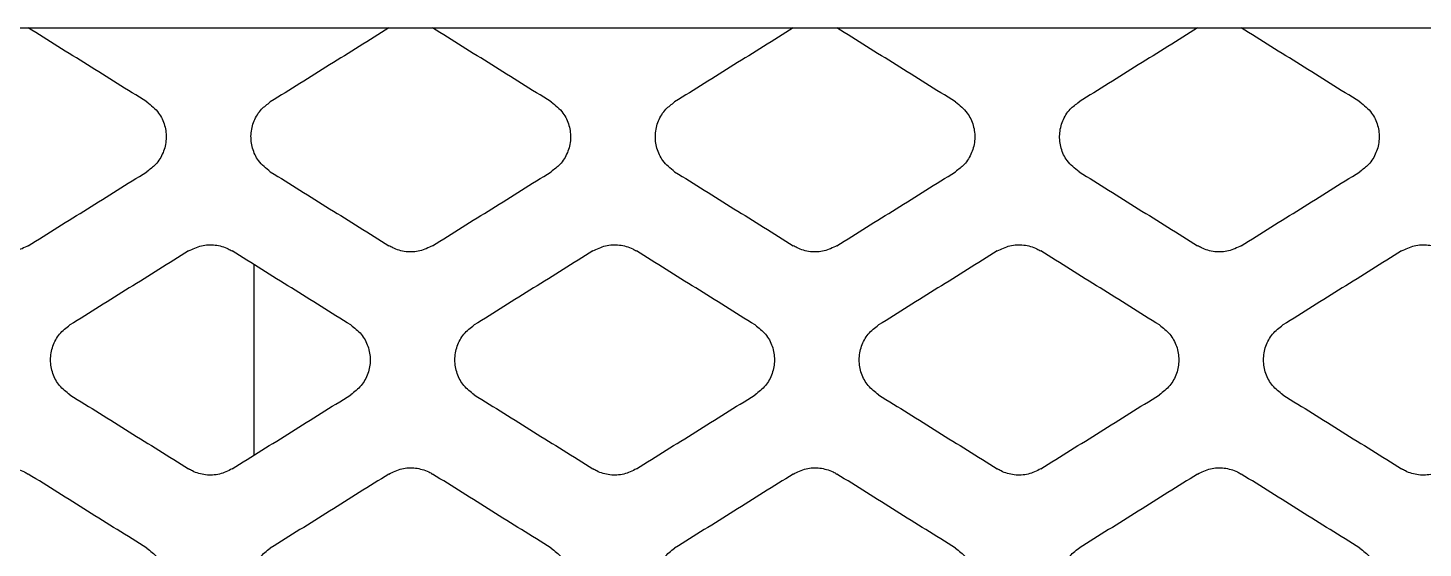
# Model space of a CAD drawing. Header units: millimetres. Extents: x 11355 to 11505, y 8083 to 8171.
# Drawn here: x 11364.657 to 11366.035, y 8090.339 to 8090.854 of the extents above; entities that cross this region are included whole.
import ezdxf

# ---------------------------------------------------------------- set-up
doc = ezdxf.new("R2010")
doc.units = ezdxf.units.MM
doc.layers.add('UPS', color=7, linetype='Continuous')

# ---------------------------------------------------------------- blocks, each defined once
blk = doc.blocks.new('UPS - 2.2kVA (APC SRT2200RMXLI-NC)')
at = {"linetype": 'Continuous'}
for p, q in [((2314.4138, 1376.5248), (2327.7323, 1376.5248)), ((2320.081, 1376.2908), (2320.081, 1376.1022))]:
    blk.add_line(p, q, dxfattribs=at)
for points, knots in [([(2319.9753, 1376.4516), (2319.9655, 1376.4577), (2319.946, 1376.4699), (2319.9069, 1376.4943), (2319.8776, 1376.5126), (2319.8581, 1376.5248)], [0, 0, 0, 0, 0.250053, 0.500107, 1, 1, 1, 1]), ([(2320.2144, 1376.5248), (2320.2047, 1376.5187), (2320.1851, 1376.5065), (2320.1461, 1376.4821), (2320.1168, 1376.4638), (2320.0972, 1376.4516)], [0, 0, 0, 0, 0.250053, 0.500107, 1, 1, 1, 1]), ([(2320.3747, 1376.4516), (2320.365, 1376.4577), (2320.3454, 1376.4699), (2320.3063, 1376.4943), (2320.2771, 1376.5126), (2320.2575, 1376.5248)], [0, 0, 0, 0, 0.250053, 0.500107, 1, 1, 1, 1]), ([(2320.6139, 1376.5248), (2320.6041, 1376.5187), (2320.5846, 1376.5065), (2320.5455, 1376.4821), (2320.5162, 1376.4638), (2320.4967, 1376.4516)], [0, 0, 0, 0, 0.250053, 0.500107, 1, 1, 1, 1]), ([(2320.7742, 1376.4516), (2320.7644, 1376.4577), (2320.7449, 1376.4699), (2320.7058, 1376.4943), (2320.6765, 1376.5126), (2320.657, 1376.5248)], [0, 0, 0, 0, 0.250053, 0.500107, 1, 1, 1, 1]), ([(2321.0134, 1376.5248), (2321.0036, 1376.5187), (2320.9841, 1376.5065), (2320.945, 1376.4821), (2320.9157, 1376.4638), (2320.8962, 1376.4516)], [0, 0, 0, 0, 0.250053, 0.500107, 1, 1, 1, 1]), ([(2321.1737, 1376.4516), (2321.1639, 1376.4577), (2321.1444, 1376.4699), (2321.1053, 1376.4943), (2321.076, 1376.5126), (2321.0565, 1376.5248)], [0, 0, 0, 0, 0.250053, 0.500107, 1, 1, 1, 1]), ([(2319.9753, 1376.4516), (2319.9795, 1376.4482), (2319.9873, 1376.442), (2319.9935, 1376.4285), (2319.9951, 1376.4147), (2319.9919, 1376.4012), (2319.985, 1376.3899), (2319.9783, 1376.3849), (2319.9753, 1376.3826)], [0, 0, 0, 0, 0.194318, 0.360854, 0.528149, 0.695606, 0.862865, 1, 1, 1, 1]), ([(2320.0972, 1376.3826), (2320.093, 1376.386), (2320.0852, 1376.3922), (2320.079, 1376.4057), (2320.0774, 1376.4195), (2320.0806, 1376.433), (2320.0875, 1376.4443), (2320.0942, 1376.4493), (2320.0972, 1376.4516)], [0, 0, 0, 0, 0.19432, 0.360812, 0.528037, 0.695467, 0.862768, 1, 1, 1, 1]), ([(2320.3747, 1376.4516), (2320.3789, 1376.4482), (2320.3868, 1376.442), (2320.393, 1376.4285), (2320.3946, 1376.4147), (2320.3914, 1376.4012), (2320.3845, 1376.3899), (2320.3778, 1376.3849), (2320.3747, 1376.3826)], [0, 0, 0, 0, 0.194318, 0.360854, 0.528149, 0.695606, 0.862865, 1, 1, 1, 1]), ([(2320.4967, 1376.3826), (2320.4925, 1376.386), (2320.4847, 1376.3922), (2320.4785, 1376.4057), (2320.4769, 1376.4195), (2320.48, 1376.433), (2320.487, 1376.4443), (2320.4937, 1376.4493), (2320.4967, 1376.4516)], [0, 0, 0, 0, 0.19432, 0.360812, 0.528037, 0.695467, 0.862768, 1, 1, 1, 1]), ([(2320.7742, 1376.4516), (2320.7784, 1376.4482), (2320.7862, 1376.442), (2320.7924, 1376.4285), (2320.794, 1376.4147), (2320.7908, 1376.4012), (2320.7839, 1376.3899), (2320.7772, 1376.3849), (2320.7742, 1376.3826)], [0, 0, 0, 0, 0.194318, 0.360854, 0.528149, 0.695606, 0.862865, 1, 1, 1, 1]), ([(2320.8962, 1376.3826), (2320.892, 1376.386), (2320.8841, 1376.3922), (2320.8779, 1376.4057), (2320.8763, 1376.4195), (2320.8795, 1376.433), (2320.8864, 1376.4443), (2320.8931, 1376.4493), (2320.8962, 1376.4516)], [0, 0, 0, 0, 0.19432, 0.360812, 0.528037, 0.695467, 0.862768, 1, 1, 1, 1]), ([(2321.1737, 1376.4516), (2321.1779, 1376.4482), (2321.1857, 1376.442), (2321.1919, 1376.4285), (2321.1935, 1376.4147), (2321.1903, 1376.4012), (2321.1834, 1376.3899), (2321.1767, 1376.3849), (2321.1737, 1376.3826)], [0, 0, 0, 0, 0.194318, 0.360854, 0.528149, 0.695606, 0.862865, 1, 1, 1, 1]), ([(2319.8581, 1376.3094), (2319.8678, 1376.3155), (2319.8874, 1376.3277), (2319.9264, 1376.3521), (2319.9557, 1376.3704), (2319.9753, 1376.3826)], [0, 0, 0, 0, 0.250041, 0.500082, 1, 1, 1, 1]), ([(2320.0972, 1376.3826), (2320.107, 1376.3765), (2320.1265, 1376.3643), (2320.1656, 1376.3399), (2320.1949, 1376.3216), (2320.2144, 1376.3094)], [0, 0, 0, 0, 0.250041, 0.500082, 1, 1, 1, 1]), ([(2320.2575, 1376.3094), (2320.2673, 1376.3155), (2320.2868, 1376.3277), (2320.3259, 1376.3521), (2320.3552, 1376.3704), (2320.3747, 1376.3826)], [0, 0, 0, 0, 0.2500408, 0.5000816, 1, 1, 1, 1]), ([(2320.4967, 1376.3826), (2320.5065, 1376.3765), (2320.526, 1376.3643), (2320.5651, 1376.3399), (2320.5944, 1376.3216), (2320.6139, 1376.3094)], [0, 0, 0, 0, 0.250041, 0.500082, 1, 1, 1, 1]), ([(2320.657, 1376.3094), (2320.6668, 1376.3155), (2320.6863, 1376.3277), (2320.7254, 1376.3521), (2320.7547, 1376.3704), (2320.7742, 1376.3826)], [0, 0, 0, 0, 0.2500408, 0.5000816, 1, 1, 1, 1]), ([(2320.8962, 1376.3826), (2320.9059, 1376.3765), (2320.9255, 1376.3643), (2320.9645, 1376.3399), (2320.9938, 1376.3216), (2321.0134, 1376.3094)], [0, 0, 0, 0, 0.250041, 0.500082, 1, 1, 1, 1]), ([(2321.0565, 1376.3094), (2321.0662, 1376.3155), (2321.0858, 1376.3277), (2321.1248, 1376.3521), (2321.1541, 1376.3704), (2321.1737, 1376.3826)], [0, 0, 0, 0, 0.2500408, 0.5000816, 1, 1, 1, 1]), ([(2319.8581, 1376.3094), (2319.854, 1376.3074), (2319.8458, 1376.3033), (2319.8318, 1376.3028), (2319.8214, 1376.3057), (2319.8162, 1376.3087), (2319.815, 1376.3094)], [0, 0, 0, 0, 0.301015, 0.601998, 0.903375, 1, 1, 1, 1]), ([(2320.0164, 1376.3042), (2320.0067, 1376.2981), (2319.9871, 1376.2859), (2319.9481, 1376.2615), (2319.9188, 1376.2432), (2319.8992, 1376.231)], [0, 0, 0, 0, 0.250046, 0.500092, 1, 1, 1, 1]), ([(2320.0164, 1376.3042), (2320.0206, 1376.3062), (2320.0288, 1376.3103), (2320.0428, 1376.3108), (2320.0531, 1376.3079), (2320.0583, 1376.3049), (2320.0595, 1376.3042)], [0, 0, 0, 0, 0.301158, 0.602285, 0.903694, 1, 1, 1, 1]), ([(2320.1768, 1376.231), (2320.167, 1376.2371), (2320.1474, 1376.2493), (2320.1084, 1376.2737), (2320.0791, 1376.292), (2320.0595, 1376.3042)], [0, 0, 0, 0, 0.2500459, 0.5000919, 1, 1, 1, 1]), ([(2320.2575, 1376.3094), (2320.2534, 1376.3074), (2320.2452, 1376.3033), (2320.2312, 1376.3028), (2320.2209, 1376.3057), (2320.2157, 1376.3087), (2320.2144, 1376.3094)], [0, 0, 0, 0, 0.301015, 0.601998, 0.903375, 1, 1, 1, 1]), ([(2320.4159, 1376.3042), (2320.4061, 1376.2981), (2320.3866, 1376.2859), (2320.3475, 1376.2615), (2320.3182, 1376.2432), (2320.2987, 1376.231)], [0, 0, 0, 0, 0.2500459, 0.5000919, 1, 1, 1, 1]), ([(2320.4159, 1376.3042), (2320.42, 1376.3062), (2320.4282, 1376.3103), (2320.4422, 1376.3108), (2320.4526, 1376.3079), (2320.4578, 1376.3049), (2320.459, 1376.3042)], [0, 0, 0, 0, 0.301158, 0.602285, 0.903694, 1, 1, 1, 1]), ([(2320.5762, 1376.231), (2320.5664, 1376.2371), (2320.5469, 1376.2493), (2320.5078, 1376.2737), (2320.4785, 1376.292), (2320.459, 1376.3042)], [0, 0, 0, 0, 0.250046, 0.500092, 1, 1, 1, 1]), ([(2320.657, 1376.3094), (2320.6529, 1376.3074), (2320.6447, 1376.3033), (2320.6307, 1376.3028), (2320.6203, 1376.3057), (2320.6152, 1376.3087), (2320.6139, 1376.3094)], [0, 0, 0, 0, 0.3010146, 0.6019984, 0.9033754, 1, 1, 1, 1]), ([(2320.8154, 1376.3042), (2320.8056, 1376.2981), (2320.7861, 1376.2859), (2320.747, 1376.2615), (2320.7177, 1376.2432), (2320.6982, 1376.231)], [0, 0, 0, 0, 0.250046, 0.500092, 1, 1, 1, 1]), ([(2320.8154, 1376.3042), (2320.8195, 1376.3062), (2320.8277, 1376.3103), (2320.8417, 1376.3108), (2320.852, 1376.3079), (2320.8572, 1376.3049), (2320.8585, 1376.3042)], [0, 0, 0, 0, 0.301158, 0.602285, 0.903694, 1, 1, 1, 1]), ([(2320.9757, 1376.231), (2320.9659, 1376.2371), (2320.9464, 1376.2493), (2320.9073, 1376.2737), (2320.878, 1376.292), (2320.8585, 1376.3042)], [0, 0, 0, 0, 0.250046, 0.500092, 1, 1, 1, 1]), ([(2321.0565, 1376.3094), (2321.0524, 1376.3074), (2321.0442, 1376.3033), (2321.0302, 1376.3028), (2321.0198, 1376.3057), (2321.0146, 1376.3087), (2321.0134, 1376.3094)], [0, 0, 0, 0, 0.3010146, 0.6019984, 0.9033754, 1, 1, 1, 1]), ([(2321.2149, 1376.3042), (2321.2051, 1376.2981), (2321.1855, 1376.2859), (2321.1465, 1376.2615), (2321.1172, 1376.2432), (2321.0976, 1376.231)], [0, 0, 0, 0, 0.2500459, 0.5000919, 1, 1, 1, 1]), ([(2321.2149, 1376.3042), (2321.219, 1376.3062), (2321.2272, 1376.3103), (2321.2412, 1376.3108), (2321.2515, 1376.3079), (2321.2567, 1376.3049), (2321.258, 1376.3042)], [0, 0, 0, 0, 0.301158, 0.602285, 0.903694, 1, 1, 1, 1]), ([(2319.8992, 1376.162), (2319.8956, 1376.1648), (2319.8883, 1376.1704), (2319.8817, 1376.1828), (2319.8793, 1376.1965), (2319.8817, 1376.2102), (2319.8884, 1376.2226), (2319.8956, 1376.2282), (2319.8992, 1376.231)], [0, 0, 0, 0, 0.166661, 0.333294, 0.500578, 0.667546, 0.834534, 1, 1, 1, 1]), ([(2320.1768, 1376.231), (2320.1804, 1376.2281), (2320.1877, 1376.2225), (2320.1943, 1376.2101), (2320.1967, 1376.1964), (2320.1943, 1376.1827), (2320.1876, 1376.1704), (2320.1804, 1376.1648), (2320.1768, 1376.162)], [0, 0, 0, 0, 0.166702, 0.333375, 0.500722, 0.667724, 0.834682, 1, 1, 1, 1]), ([(2320.2987, 1376.162), (2320.2951, 1376.1648), (2320.2878, 1376.1704), (2320.2812, 1376.1828), (2320.2788, 1376.1965), (2320.2812, 1376.2102), (2320.2878, 1376.2226), (2320.2951, 1376.2282), (2320.2987, 1376.231)], [0, 0, 0, 0, 0.166661, 0.333294, 0.500578, 0.667546, 0.834534, 1, 1, 1, 1]), ([(2320.5762, 1376.231), (2320.5799, 1376.2281), (2320.5871, 1376.2225), (2320.5938, 1376.2101), (2320.5961, 1376.1964), (2320.5937, 1376.1827), (2320.5871, 1376.1704), (2320.5798, 1376.1648), (2320.5762, 1376.162)], [0, 0, 0, 0, 0.166702, 0.333375, 0.500722, 0.667724, 0.834682, 1, 1, 1, 1]), ([(2320.6982, 1376.162), (2320.6945, 1376.1648), (2320.6873, 1376.1704), (2320.6806, 1376.1828), (2320.6783, 1376.1965), (2320.6807, 1376.2102), (2320.6873, 1376.2226), (2320.6946, 1376.2282), (2320.6982, 1376.231)], [0, 0, 0, 0, 0.166661, 0.333294, 0.500578, 0.667546, 0.834534, 1, 1, 1, 1]), ([(2320.9757, 1376.231), (2320.9793, 1376.2281), (2320.9866, 1376.2225), (2320.9932, 1376.2101), (2320.9956, 1376.1964), (2320.9932, 1376.1827), (2320.9866, 1376.1704), (2320.9793, 1376.1648), (2320.9757, 1376.162)], [0, 0, 0, 0, 0.166702, 0.333375, 0.500722, 0.667724, 0.834682, 1, 1, 1, 1]), ([(2321.0976, 1376.162), (2321.094, 1376.1648), (2321.0867, 1376.1704), (2321.0801, 1376.1828), (2321.0777, 1376.1965), (2321.0801, 1376.2102), (2321.0868, 1376.2226), (2321.094, 1376.2282), (2321.0976, 1376.231)], [0, 0, 0, 0, 0.166661, 0.333294, 0.500578, 0.667546, 0.834534, 1, 1, 1, 1]), ([(2319.8992, 1376.162), (2319.909, 1376.1559), (2319.9285, 1376.1437), (2319.9676, 1376.1193), (2319.9969, 1376.101), (2320.0164, 1376.0887)], [0, 0, 0, 0, 0.250035, 0.500069, 1, 1, 1, 1]), ([(2320.0596, 1376.0887), (2320.0693, 1376.0948), (2320.0889, 1376.1071), (2320.1279, 1376.1315), (2320.1572, 1376.1498), (2320.1768, 1376.162)], [0, 0, 0, 0, 0.250035, 0.500069, 1, 1, 1, 1]), ([(2320.2987, 1376.162), (2320.3085, 1376.1559), (2320.328, 1376.1437), (2320.3671, 1376.1193), (2320.3964, 1376.101), (2320.4159, 1376.0887)], [0, 0, 0, 0, 0.250035, 0.500069, 1, 1, 1, 1]), ([(2320.459, 1376.0887), (2320.4688, 1376.0948), (2320.4883, 1376.1071), (2320.5274, 1376.1315), (2320.5567, 1376.1498), (2320.5762, 1376.162)], [0, 0, 0, 0, 0.250035, 0.500069, 1, 1, 1, 1]), ([(2320.6982, 1376.162), (2320.7079, 1376.1559), (2320.7275, 1376.1437), (2320.7665, 1376.1193), (2320.7958, 1376.101), (2320.8154, 1376.0887)], [0, 0, 0, 0, 0.250035, 0.500069, 1, 1, 1, 1]), ([(2320.8585, 1376.0887), (2320.8683, 1376.0948), (2320.8878, 1376.1071), (2320.9269, 1376.1315), (2320.9562, 1376.1498), (2320.9757, 1376.162)], [0, 0, 0, 0, 0.250035, 0.500069, 1, 1, 1, 1]), ([(2321.0976, 1376.162), (2321.1074, 1376.1559), (2321.1269, 1376.1437), (2321.166, 1376.1193), (2321.1953, 1376.101), (2321.2148, 1376.0887)], [0, 0, 0, 0, 0.250035, 0.500069, 1, 1, 1, 1]), ([(2319.815, 1376.0836), (2319.8191, 1376.0856), (2319.8273, 1376.0897), (2319.8413, 1376.0902), (2319.8516, 1376.0873), (2319.8568, 1376.0843), (2319.8581, 1376.0836)], [0, 0, 0, 0, 0.301559, 0.603083, 0.904825, 1, 1, 1, 1]), ([(2319.9753, 1376.0103), (2319.9655, 1376.0164), (2319.946, 1376.0286), (2319.9069, 1376.053), (2319.8776, 1376.0714), (2319.8581, 1376.0836)], [0, 0, 0, 0, 0.250039, 0.500077, 1, 1, 1, 1]), ([(2320.0596, 1376.0887), (2320.0554, 1376.0867), (2320.0472, 1376.0826), (2320.0332, 1376.0821), (2320.0229, 1376.085), (2320.0177, 1376.088), (2320.0164, 1376.0887)], [0, 0, 0, 0, 0.30145, 0.602864, 0.90458, 1, 1, 1, 1]), ([(2320.2144, 1376.0836), (2320.2047, 1376.0775), (2320.1851, 1376.0652), (2320.1461, 1376.0408), (2320.1168, 1376.0225), (2320.0972, 1376.0103)], [0, 0, 0, 0, 0.2500387, 0.5000774, 1, 1, 1, 1]), ([(2320.2144, 1376.0836), (2320.2185, 1376.0856), (2320.2268, 1376.0897), (2320.2408, 1376.0902), (2320.2511, 1376.0873), (2320.2563, 1376.0843), (2320.2575, 1376.0836)], [0, 0, 0, 0, 0.301559, 0.603083, 0.904825, 1, 1, 1, 1]), ([(2320.3747, 1376.0103), (2320.365, 1376.0164), (2320.3454, 1376.0286), (2320.3064, 1376.053), (2320.2771, 1376.0714), (2320.2575, 1376.0836)], [0, 0, 0, 0, 0.250039, 0.500077, 1, 1, 1, 1]), ([(2320.459, 1376.0887), (2320.4549, 1376.0867), (2320.4467, 1376.0826), (2320.4327, 1376.0821), (2320.4223, 1376.085), (2320.4172, 1376.088), (2320.4159, 1376.0887)], [0, 0, 0, 0, 0.30145, 0.602864, 0.90458, 1, 1, 1, 1]), ([(2320.6139, 1376.0836), (2320.6041, 1376.0775), (2320.5846, 1376.0652), (2320.5455, 1376.0408), (2320.5162, 1376.0225), (2320.4967, 1376.0103)], [0, 0, 0, 0, 0.250039, 0.500077, 1, 1, 1, 1]), ([(2320.6139, 1376.0836), (2320.618, 1376.0856), (2320.6262, 1376.0897), (2320.6402, 1376.0902), (2320.6506, 1376.0873), (2320.6558, 1376.0843), (2320.657, 1376.0836)], [0, 0, 0, 0, 0.301559, 0.603083, 0.904825, 1, 1, 1, 1]), ([(2320.7742, 1376.0103), (2320.7644, 1376.0164), (2320.7449, 1376.0286), (2320.7058, 1376.053), (2320.6765, 1376.0714), (2320.657, 1376.0836)], [0, 0, 0, 0, 0.250039, 0.500077, 1, 1, 1, 1]), ([(2320.8585, 1376.0887), (2320.8544, 1376.0867), (2320.8462, 1376.0826), (2320.8322, 1376.0821), (2320.8218, 1376.085), (2320.8166, 1376.088), (2320.8154, 1376.0887)], [0, 0, 0, 0, 0.30145, 0.602864, 0.90458, 1, 1, 1, 1]), ([(2321.0134, 1376.0836), (2321.0036, 1376.0775), (2320.9841, 1376.0652), (2320.945, 1376.0408), (2320.9157, 1376.0225), (2320.8962, 1376.0103)], [0, 0, 0, 0, 0.250039, 0.500077, 1, 1, 1, 1]), ([(2321.0134, 1376.0836), (2321.0175, 1376.0856), (2321.0257, 1376.0897), (2321.0397, 1376.0902), (2321.0501, 1376.0873), (2321.0552, 1376.0843), (2321.0565, 1376.0836)], [0, 0, 0, 0, 0.301559, 0.603083, 0.904825, 1, 1, 1, 1]), ([(2321.1737, 1376.0103), (2321.1639, 1376.0164), (2321.1444, 1376.0286), (2321.1053, 1376.053), (2321.076, 1376.0714), (2321.0565, 1376.0836)], [0, 0, 0, 0, 0.250039, 0.500077, 1, 1, 1, 1]), ([(2321.258, 1376.0887), (2321.2538, 1376.0867), (2321.2456, 1376.0826), (2321.2316, 1376.0821), (2321.2213, 1376.085), (2321.2161, 1376.088), (2321.2148, 1376.0887)], [0, 0, 0, 0, 0.30145, 0.602864, 0.90458, 1, 1, 1, 1]), ([(2319.9753, 1376.0103), (2319.9789, 1376.0075), (2319.9862, 1376.0019), (2319.9928, 1375.9895), (2319.9952, 1375.9758), (2319.9928, 1375.9621), (2319.9862, 1375.9497), (2319.9789, 1375.9441), (2319.9753, 1375.9413)], [0, 0, 0, 0, 0.166787, 0.333551, 0.500809, 0.667627, 0.8344, 1, 1, 1, 1]), ([(2320.0972, 1375.9413), (2320.0936, 1375.9441), (2320.0863, 1375.9498), (2320.0797, 1375.9622), (2320.0773, 1375.9759), (2320.0797, 1375.9896), (2320.0863, 1376.0019), (2320.0936, 1376.0075), (2320.0972, 1376.0103)], [0, 0, 0, 0, 0.166752, 0.333482, 0.500689, 0.66748, 0.834277, 1, 1, 1, 1]), ([(2320.3747, 1376.0103), (2320.3784, 1376.0075), (2320.3857, 1376.0019), (2320.3923, 1375.9895), (2320.3947, 1375.9758), (2320.3922, 1375.9621), (2320.3856, 1375.9497), (2320.3784, 1375.9441), (2320.3747, 1375.9413)], [0, 0, 0, 0, 0.166787, 0.333551, 0.500809, 0.667627, 0.8344, 1, 1, 1, 1]), ([(2320.4967, 1375.9413), (2320.493, 1375.9441), (2320.4858, 1375.9498), (2320.4791, 1375.9622), (2320.4768, 1375.9759), (2320.4792, 1375.9896), (2320.4858, 1376.0019), (2320.4931, 1376.0075), (2320.4967, 1376.0103)], [0, 0, 0, 0, 0.166752, 0.333482, 0.500689, 0.66748, 0.834277, 1, 1, 1, 1]), ([(2320.7742, 1376.0103), (2320.7778, 1376.0075), (2320.7851, 1376.0019), (2320.7917, 1375.9895), (2320.7941, 1375.9758), (2320.7917, 1375.9621), (2320.7851, 1375.9497), (2320.7778, 1375.9441), (2320.7742, 1375.9413)], [0, 0, 0, 0, 0.166787, 0.333551, 0.500809, 0.667627, 0.8344, 1, 1, 1, 1]), ([(2320.8962, 1375.9413), (2320.8925, 1375.9441), (2320.8852, 1375.9498), (2320.8786, 1375.9622), (2320.8762, 1375.9759), (2320.8787, 1375.9896), (2320.8853, 1376.0019), (2320.8925, 1376.0075), (2320.8962, 1376.0103)], [0, 0, 0, 0, 0.166752, 0.333482, 0.500689, 0.66748, 0.834277, 1, 1, 1, 1]), ([(2321.1737, 1376.0103), (2321.1773, 1376.0075), (2321.1846, 1376.0019), (2321.1912, 1375.9895), (2321.1936, 1375.9758), (2321.1912, 1375.9621), (2321.1846, 1375.9497), (2321.1773, 1375.9441), (2321.1737, 1375.9413)], [0, 0, 0, 0, 0.166787, 0.333551, 0.500809, 0.667627, 0.8344, 1, 1, 1, 1])]:
    blk.add_open_spline(points, degree=3, knots=knots, dxfattribs=at)

msp = doc.modelspace()

# ---------------------------------------------------------------- block references
at = {"layer": 'UPS'}
msp.add_blockref('UPS - 2.2kVA (APC SRT2200RMXLI-NC)', (9044.799, 6714.3289), dxfattribs=at)

doc.saveas('drawing.dxf')
